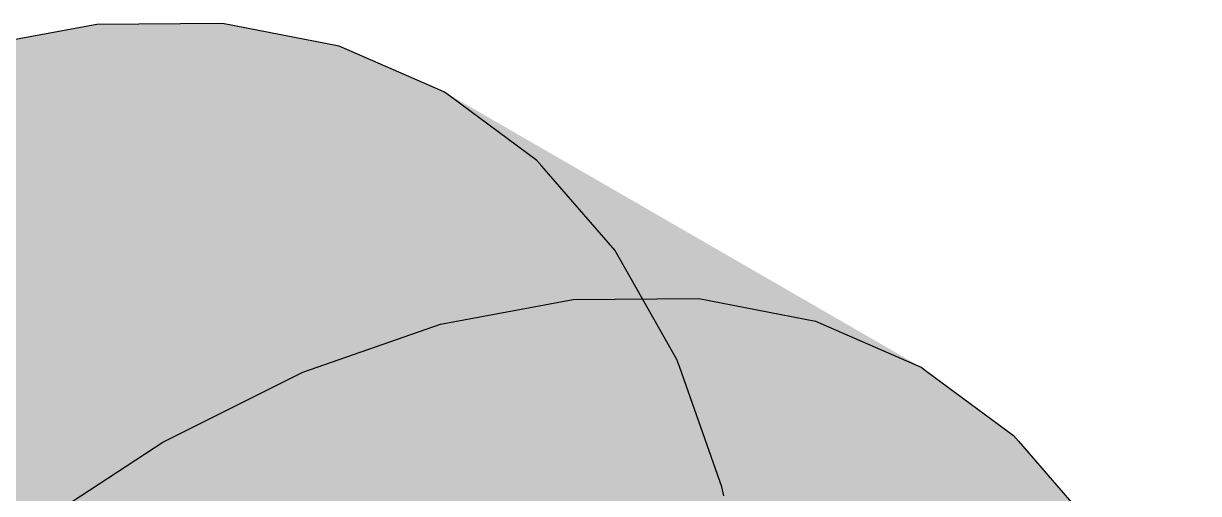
# Model space of a CAD drawing. Extents: x 0 to 297, y 0 to 210.
# Drawn here: x 199.47 to 206.44, y 183.57 to 186.36 of the extents above; entities that cross this region are included whole.
import ezdxf

# ---------------------------------------------------------------- set-up
doc = ezdxf.new("R2010")
doc.units = 0
doc.layers.add('SOMBRA', color=8, linetype='CONTINUOUS')
doc.layers.add('VISIBLE', color=7, linetype='CONTINUOUS')

msp = doc.modelspace()

# ---------------------------------------------------------------- linework, layer by layer
at = {"layer": 'SOMBRA', "color": 253}
for points in [[(199.1159, 186.2049), (199.9042, 186.351), (199.2752, 184.2345)], [(199.9042, 186.351), (200.0146, 184.7173), (199.2752, 184.2345)], [(199.9042, 186.351), (200.6508, 186.3569), (200.0146, 184.7173)], [(200.6508, 186.3569), (200.8967, 185.2934), (200.0146, 184.7173)], [(200.6508, 186.3569), (201.3429, 186.2225), (200.8967, 185.2934)], [(201.3429, 186.2225), (201.9289, 185.9674), (200.8967, 185.2934)], [(201.9289, 185.9674), (201.4504, 185.0523), (201.4164, 185.6328)], [(201.9289, 185.9674), (201.9688, 185.9501), (201.4504, 185.0523)], [(201.9688, 185.9501), (201.5083, 184.0672), (201.4504, 185.0523)], [(201.9688, 185.9501), (201.9361, 184.6933), (201.5083, 184.0672)], [(201.9688, 185.9501), (202.0038, 185.9242), (201.9361, 184.6933)], [(202.0038, 185.9242), (202.5176, 185.5443), (201.9361, 184.6933)], [(201.4504, 185.0523), (200.8967, 185.2934), (201.4164, 185.6328)], [(202.5176, 185.5443), (202.3453, 184.2223), (201.8783, 183.6414)], [(202.5176, 185.5443), (201.8783, 183.6414), (201.9361, 184.6933)], [(202.5176, 185.5443), (202.5471, 185.5104), (202.3453, 184.2223)], [(202.5471, 185.5104), (202.9801, 185.0121), (202.3453, 184.2223)], [(200.8967, 185.2934), (200.5684, 184.6098), (200.4335, 184.9909)], [(201.0691, 184.3918), (200.5684, 184.6098), (200.8967, 185.2934)], [(201.4504, 185.0523), (201.0691, 184.3918), (200.8967, 185.2934)], [(201.5083, 184.0672), (201.0691, 184.3918), (201.4504, 185.0523)], [(200.5684, 184.6098), (200.0146, 184.7173), (200.4335, 184.9909)], [(202.9801, 185.0121), (202.6711, 183.6476), (202.1729, 183.1217)], [(202.9801, 185.0121), (202.1729, 183.1217), (202.3453, 184.2223)], [(202.9801, 185.0121), (203.0036, 184.9707), (202.6711, 183.6476)], [(203.0036, 184.9707), (203.3483, 184.3625), (202.6711, 183.6476)], [(200.0146, 184.7173), (199.829, 184.2389), (199.6309, 184.4668)], [(200.3423, 184.1392), (199.829, 184.2389), (200.0146, 184.7173)], [(200.5684, 184.6098), (200.3423, 184.1392), (200.0146, 184.7173)], [(201.8783, 183.6414), (201.5083, 184.0672), (201.9361, 184.6933)], [(200.8066, 183.9371), (200.3423, 184.1392), (200.5684, 184.6098)], [(201.0691, 184.3918), (200.8066, 183.9371), (200.5684, 184.6098)], [(199.829, 184.2389), (199.2752, 184.2345), (199.6309, 184.4668)], [(201.2137, 183.6361), (200.8066, 183.9371), (201.0691, 184.3918)], [(201.5083, 184.0672), (201.2137, 183.6361), (201.0691, 184.3918)], [(203.3483, 184.3625), (202.7091, 182.8027), (202.4096, 182.6071)], [(203.3483, 184.3625), (202.4096, 182.6071), (202.6711, 183.6476)], [(203.3483, 184.3625), (202.9078, 182.979), (202.7091, 182.8027)], [(203.3483, 184.3625), (203.3654, 184.3144), (202.9078, 182.979)], [(203.3654, 184.3144), (203.3483, 184.3625), (206.1767, 182.7296)], [(203.3654, 184.3144), (203.6159, 183.6068), (202.9078, 182.979)], [(203.6159, 183.6068), (203.3654, 184.3144), (206.0136, 182.7855)], [(203.3654, 184.3144), (206.1767, 182.7296), (206.0136, 182.7855)], [(199.7042, 183.9173), (199.1797, 183.9131), (199.2752, 184.2345)], [(199.829, 184.2389), (199.7042, 183.9173), (199.2752, 184.2345)], [(200.1904, 183.8229), (199.7042, 183.9173), (199.829, 184.2389)], [(200.3423, 184.1392), (200.1904, 183.8229), (199.829, 184.2389)], [(202.1729, 183.1217), (201.8783, 183.6414), (202.3453, 184.2223)], [(200.6301, 183.6315), (200.1904, 183.8229), (200.3423, 184.1392)], [(200.8066, 183.9371), (200.6301, 183.6315), (200.3423, 184.1392)], [(201.5567, 183.2413), (201.2137, 183.6361), (201.5083, 184.0672)], [(201.8783, 183.6414), (201.5567, 183.2413), (201.5083, 184.0672)], [(199.7042, 183.9173), (199.627, 183.7184), (199.1797, 183.9131)], [(200.0965, 183.6273), (199.627, 183.7184), (199.7042, 183.9173)], [(200.1904, 183.8229), (200.0965, 183.6273), (199.7042, 183.9173)], [(201.0157, 183.3464), (200.6301, 183.6315), (200.8066, 183.9371)], [(201.2137, 183.6361), (201.0157, 183.3464), (200.8066, 183.9371)], [(199.627, 183.7184), (199.1206, 183.7144), (199.1797, 183.9131)], [(200.521, 183.4425), (200.0965, 183.6273), (200.1904, 183.8229)], [(200.6301, 183.6315), (200.521, 183.4425), (200.1904, 183.8229)], [(199.5901, 183.6232), (199.0924, 183.6193), (199.1206, 183.7144)], [(199.627, 183.7184), (199.5901, 183.6232), (199.1206, 183.7144)], [(200.0515, 183.5336), (199.5901, 183.6232), (199.627, 183.7184)], [(200.0965, 183.6273), (200.0515, 183.5336), (199.627, 183.7184)], [(201.8298, 182.7596), (201.5567, 183.2413), (201.8783, 183.6414)], [(202.1729, 183.1217), (201.8298, 182.7596), (201.8783, 183.6414)], [(202.4096, 182.6071), (202.1729, 183.1217), (202.6711, 183.6476)], [(197.9204, 179.6755), (199.5901, 183.6232), (198.1052, 179.7962)], [(197.9204, 179.6755), (199.0924, 183.6193), (199.5901, 183.6232)], [(198.1052, 179.7962), (199.5901, 183.6232), (200.0515, 183.5336)], [(200.4688, 183.352), (200.0515, 183.5336), (200.0965, 183.6273)], [(200.521, 183.4425), (200.4688, 183.352), (200.0965, 183.6273)], [(200.8933, 183.1672), (200.521, 183.4425), (200.6301, 183.6315)], [(201.0157, 183.3464), (200.8933, 183.1672), (200.6301, 183.6315)], [(201.3406, 182.9725), (201.0157, 183.3464), (201.2137, 183.6361)], [(201.5567, 183.2413), (201.3406, 182.9725), (201.2137, 183.6361)], [(203.6159, 183.6068), (203.5348, 183.3419), (202.8873, 182.9191)], [(203.6159, 183.6068), (202.8873, 182.9191), (202.9078, 182.979)], [(203.6159, 183.6068), (203.6262, 183.5527), (203.5348, 183.3419)], [(203.6262, 183.5527), (203.6159, 183.6068), (206.4443, 181.9738)], [(206.4443, 181.9738), (203.6159, 183.6068), (206.0136, 182.7855)]]:
    msp.add_solid(points, dxfattribs=at)
at = {"layer": 'SOMBRA', "color": 254}
for points in [[(199.9042, 186.351), (199.1159, 186.2049), (201.9443, 184.5719)], [(200.6508, 186.3569), (199.9042, 186.351), (202.7326, 184.718)], [(202.7326, 184.718), (199.9042, 186.351), (201.9443, 184.5719)], [(201.3429, 186.2225), (200.6508, 186.3569), (203.4792, 184.7239)], [(203.4792, 184.7239), (200.6508, 186.3569), (202.7326, 184.718)], [(201.9289, 185.9674), (201.3429, 186.2225), (204.1713, 184.5895)], [(204.1713, 184.5895), (201.3429, 186.2225), (203.4792, 184.7239)], [(199.1159, 186.2049), (198.2994, 185.921), (201.1279, 184.2881)], [(201.9443, 184.5719), (199.1159, 186.2049), (201.1279, 184.2881)], [(201.9688, 185.9501), (201.9289, 185.9674), (202.1091, 185.8634)], [(201.9289, 185.9674), (204.1713, 184.5895), (202.1091, 185.8634)], [(202.0038, 185.9242), (201.9688, 185.9501), (204.7972, 184.3171)], [(204.7972, 184.3171), (201.9688, 185.9501), (202.1091, 185.8634)], [(198.2994, 185.921), (197.4688, 185.5043), (200.2972, 183.8713)], [(201.1279, 184.2881), (198.2994, 185.921), (200.2972, 183.8713)], [(202.5176, 185.5443), (202.0038, 185.9242), (204.652, 184.3953)], [(202.0038, 185.9242), (204.7972, 184.3171), (204.652, 184.3953)], [(204.7972, 184.3171), (202.1091, 185.8634), (204.7573, 184.3345)], [(202.1091, 185.8634), (204.1713, 184.5895), (204.7573, 184.3345)], [(202.5471, 185.5104), (202.5176, 185.5443), (205.3461, 183.9113)], [(205.3461, 183.9113), (202.5176, 185.5443), (204.652, 184.3953)], [(200.2972, 183.8713), (197.4688, 185.5043), (199.4665, 183.3289)], [(202.9801, 185.0121), (202.5471, 185.5104), (205.1953, 183.9814)], [(202.5471, 185.5104), (205.3461, 183.9113), (205.1953, 183.9814)], [(203.0036, 184.9707), (202.9801, 185.0121), (205.8086, 183.3791)], [(205.8086, 183.3791), (202.9801, 185.0121), (205.1953, 183.9814)], [(203.3483, 184.3625), (203.0036, 184.9707), (205.6518, 183.4417)], [(203.0036, 184.9707), (205.8086, 183.3791), (205.6518, 183.4417)], [(206.1767, 182.7296), (203.3483, 184.3625), (205.6518, 183.4417)], [(205.3461, 183.9113), (204.652, 184.3953), (204.8322, 184.2912)], [(204.652, 184.3953), (204.7972, 184.3171), (204.8322, 184.2912)], [(205.8086, 183.3791), (205.1953, 183.9814), (205.3755, 183.8774)], [(205.1953, 183.9814), (205.3461, 183.9113), (205.3755, 183.8774)]]:
    msp.add_solid(points, dxfattribs=at)
at = {"layer": 'SOMBRA', "color": 252}
for points in [[(202.7326, 184.718), (201.4543, 182.1775), (202.1036, 182.6015)], [(202.7326, 184.718), (201.9443, 184.5719), (201.4543, 182.1775)], [(203.4792, 184.7239), (202.1036, 182.6015), (202.843, 183.0844)], [(203.4792, 184.7239), (202.7326, 184.718), (202.1036, 182.6015)], [(204.1713, 184.5895), (203.4792, 184.7239), (202.843, 183.0844)], [(201.9443, 184.5719), (200.8606, 181.7898), (201.4543, 182.1775)], [(201.9443, 184.5719), (201.1279, 184.2881), (200.8606, 181.7898)], [(204.1713, 184.5895), (202.843, 183.0844), (203.7251, 183.6604)], [(204.7573, 184.3345), (204.1713, 184.5895), (203.7251, 183.6604)], [(201.1279, 184.2881), (200.2972, 181.4218), (200.8606, 181.7898)], [(201.1279, 184.2881), (200.2972, 183.8713), (200.2972, 181.4218)], [(204.7972, 184.3171), (204.7573, 184.3345), (204.2448, 183.9998)], [(204.7972, 184.3171), (204.2448, 183.9998), (204.2789, 183.4193)], [(204.8322, 184.2912), (204.7972, 184.3171), (204.2789, 183.4193)], [(204.8322, 184.2912), (204.2789, 183.4193), (204.3367, 182.4342)], [(204.8322, 184.2912), (204.3367, 182.4342), (204.7645, 183.0603)], [(205.3461, 183.9113), (204.8322, 184.2912), (204.7645, 183.0603)], [(204.2448, 183.9998), (203.7251, 183.6604), (203.8975, 182.7588)], [(204.2448, 183.9998), (203.8975, 182.7588), (204.2789, 183.4193)], [(200.2972, 183.8713), (199.4665, 183.3289), (199.7434, 181.0602)], [(200.2972, 183.8713), (199.7434, 181.0602), (200.2972, 181.4218)], [(205.3755, 183.8774), (204.7067, 182.0084), (205.1737, 182.5893)], [(205.3755, 183.8774), (204.7645, 183.0603), (204.7067, 182.0084)], [(205.3755, 183.8774), (205.3461, 183.9113), (204.7645, 183.0603)], [(205.8086, 183.3791), (205.3755, 183.8774), (205.1737, 182.5893)], [(203.3968, 182.9768), (203.7251, 183.6604), (203.2619, 183.3579)], [(203.7251, 183.6604), (203.3968, 182.9768), (203.635, 182.3041)], [(203.7251, 183.6604), (203.635, 182.3041), (203.8975, 182.7588)]]:
    msp.add_solid(points, dxfattribs=at)
at = {"layer": 'VISIBLE'}
for p, q in [((199.9042, 186.351), (199.1159, 186.2049)), ((200.6508, 186.3569), (199.9042, 186.351)), ((201.3429, 186.2225), (200.6508, 186.3569)), ((201.9289, 185.9674), (201.3429, 186.2225)), ((201.9688, 185.9501), (201.9289, 185.9674)), ((202.0038, 185.9242), (201.9688, 185.9501)), ((202.5176, 185.5443), (202.0038, 185.9242)), ((202.5471, 185.5104), (202.5176, 185.5443)), ((202.9801, 185.0121), (202.5471, 185.5104)), ((203.0036, 184.9707), (202.9801, 185.0121)), ((203.3483, 184.3625), (203.0036, 184.9707)), ((201.9443, 184.5719), (202.7326, 184.718)), ((202.7326, 184.718), (203.4792, 184.7239)), ((203.4792, 184.7239), (204.1713, 184.5895)), ((201.1279, 184.2881), (201.9443, 184.5719)), ((204.1713, 184.5895), (204.7573, 184.3345)), ((203.3654, 184.3144), (203.3483, 184.3625)), ((200.2972, 183.8713), (201.1279, 184.2881)), ((203.6159, 183.6068), (203.3654, 184.3144)), ((204.7573, 184.3345), (204.7972, 184.3171)), ((204.7972, 184.3171), (204.8322, 184.2912)), ((204.8322, 184.2912), (205.3461, 183.9113)), ((199.4665, 183.3289), (200.2972, 183.8713)), ((205.3461, 183.9113), (205.3755, 183.8774)), ((205.3755, 183.8774), (205.8086, 183.3791)), ((203.6262, 183.5527), (203.6159, 183.6068))]:
    msp.add_line(p, q, dxfattribs=at)

doc.saveas('drawing.dxf')
